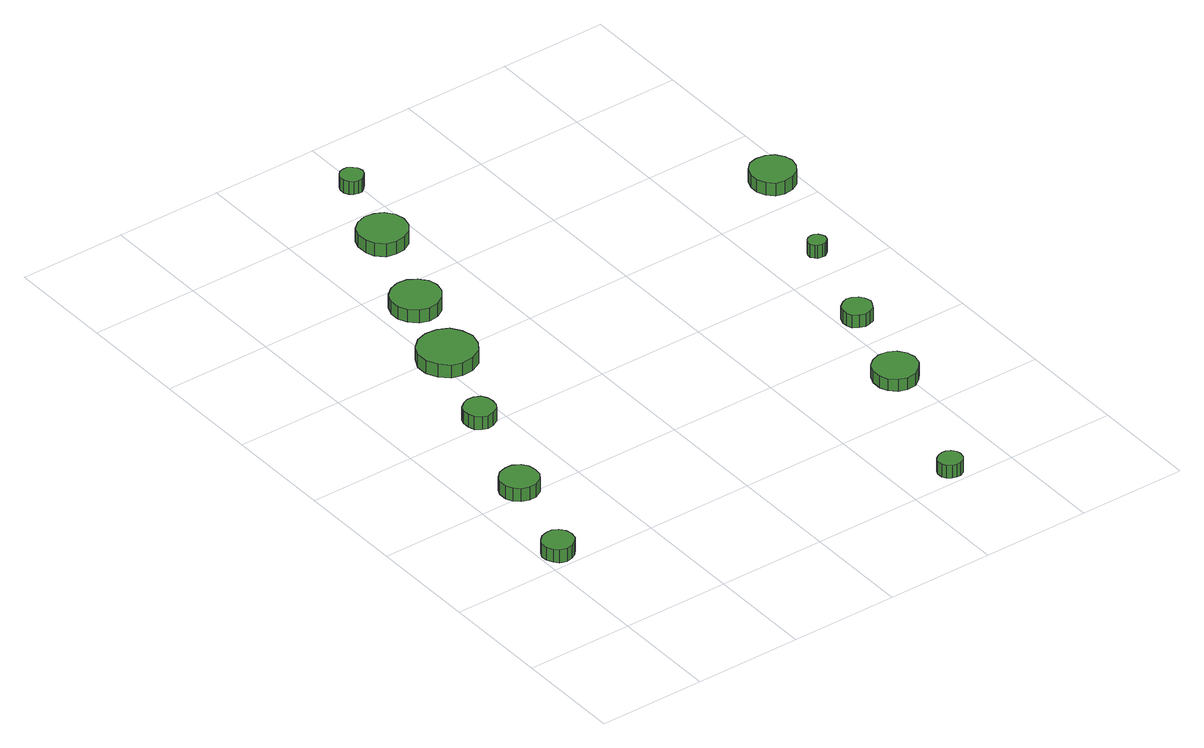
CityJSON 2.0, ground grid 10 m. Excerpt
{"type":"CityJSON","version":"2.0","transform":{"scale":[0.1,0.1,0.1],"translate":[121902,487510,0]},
"CityObjects":{
"tree1":{"type":"SolitaryVegetationObject","attributes":{"function":"something"},"geometry":[{"type":"MultiSurface","lod":"1","boundaries":[[[0,1,2,3,4,5,6,7,8,9,10,11,12,13,14]],[[15,16,17,18,19,20,21,22,23,24,25,26,27,28,29]],[[0,29,28,1]],[[1,28,27,2]],[[2,27,26,3]],[[3,26,25,4]],[[4,25,24,5]],[[5,24,23,6]],[[6,23,22,7]],[[7,22,21,8]],[[8,21,20,9]],[[9,20,19,10]],[[10,19,18,11]],[[11,18,17,12]],[[12,17,16,13]],[[13,16,15,14]],[[14,15,29,0]]]}]},
"tree2":{"type":"SolitaryVegetationObject","attributes":{"function":"something"},"geometry":[{"type":"MultiSurface","lod":"1","boundaries":[[[30,31,32,33,34,35,36,37,38,39,40,41,42,43,44]],[[45,46,47,48,49,50,51,52,53,54,55,56,57,58,59]],[[30,59,58,31]],[[31,58,57,32]],[[32,57,56,33]],[[33,56,55,34]],[[34,55,54,35]],[[35,54,53,36]],[[36,53,52,37]],[[37,52,51,38]],[[38,51,50,39]],[[39,50,49,40]],[[40,49,48,41]],[[41,48,47,42]],[[42,47,46,43]],[[43,46,45,44]],[[44,45,59,30]]]}]},
"tree3":{"type":"SolitaryVegetationObject","attributes":{"function":"something"},"geometry":[{"type":"MultiSurface","lod":"1","boundaries":[[[60,61,62,63,64,65,66,67,68,69,70,71,72,73,74]],[[75,76,77,78,79,80,81,82,83,84,85,86,87,88,89]],[[60,89,88,61]],[[61,88,87,62]],[[62,87,86,63]],[[63,86,85,64]],[[64,85,84,65]],[[65,84,83,66]],[[66,83,82,67]],[[67,82,81,68]],[[68,81,80,69]],[[69,80,79,70]],[[70,79,78,71]],[[71,78,77,72]],[[72,77,76,73]],[[73,76,75,74]],[[74,75,89,60]]]}]},
"tree4":{"type":"SolitaryVegetationObject","attributes":{"function":"something"},"geometry":[{"type":"MultiSurface","lod":"1","boundaries":[[[90,91,92,93,94,95,96,97,98,99,100,101,102,103,104]],[[105,106,107,108,109,110,111,112,113,114,115,116,117,118,119]],[[90,119,118,91]],[[91,118,117,92]],[[92,117,116,93]],[[93,116,115,94]],[[94,115,114,95]],[[95,114,113,96]],[[96,113,112,97]],[[97,112,111,98]],[[98,111,110,99]],[[99,110,109,100]],[[100,109,108,101]],[[101,108,107,102]],[[102,107,106,103]],[[103,106,105,104]],[[104,105,119,90]]]}]},
"tree5":{"type":"SolitaryVegetationObject","attributes":{"function":"something"},"geometry":[{"type":"MultiSurface","lod":"1","boundaries":[[[120,121,122,123,124,125,126,127,128,129,130,131,132,133,134]],[[135,136,137,138,139,140,141,142,143,144,145,146,147,148,149]],[[120,149,148,121]],[[121,148,147,122]],[[122,147,146,123]],[[123,146,145,124]],[[124,145,144,125]],[[125,144,143,126]],[[126,143,142,127]],[[127,142,141,128]],[[128,141,140,129]],[[129,140,139,130]],[[130,139,138,131]],[[131,138,137,132]],[[132,137,136,133]],[[133,136,135,134]],[[134,135,149,120]]]}]},
"tree6":{"type":"SolitaryVegetationObject","attributes":{"function":"something"},"geometry":[{"type":"MultiSurface","lod":"1","boundaries":[[[150,151,152,153,154,155,156,157,158,159,160,161,162,163,164]],[[165,166,167,168,169,170,171,172,173,174,175,176,177,178,179]],[[150,179,178,151]],[[151,178,177,152]],[[152,177,176,153]],[[153,176,175,154]],[[154,175,174,155]],[[155,174,173,156]],[[156,173,172,157]],[[157,172,171,158]],[[158,171,170,159]],[[159,170,169,160]],[[160,169,168,161]],[[161,168,167,162]],[[162,167,166,163]],[[163,166,165,164]],[[164,165,179,150]]]}]},
"tree7":{"type":"SolitaryVegetationObject","attributes":{"function":"something"},"geometry":[{"type":"MultiSurface","lod":"1","boundaries":[[[180,181,182,183,184,185,186,187,188,189,190,191,192,193,194]],[[195,196,197,198,199,200,201,202,203,204,205,206,207,208,209]],[[180,209,208,181]],[[181,208,207,182]],[[182,207,206,183]],[[183,206,205,184]],[[184,205,204,185]],[[185,204,203,186]],[[186,203,202,187]],[[187,202,201,188]],[[188,201,200,189]],[[189,200,199,190]],[[190,199,198,191]],[[191,198,197,192]],[[192,197,196,193]],[[193,196,195,194]],[[194,195,209,180]]]}]},
"tree8":{"type":"SolitaryVegetationObject","attributes":{"function":"something"},"geometry":[{"type":"MultiSurface","lod":"1","boundaries":[[[210,211,212,213,214,215,216,217,218,219,220,221,222,223,224]],[[225,226,227,228,229,230,231,232,233,234,235,236,237,238,239]],[[210,239,238,211]],[[211,238,237,212]],[[212,237,236,213]],[[213,236,235,214]],[[214,235,234,215]],[[215,234,233,216]],[[216,233,232,217]],[[217,232,231,218]],[[218,231,230,219]],[[219,230,229,220]],[[220,229,228,221]],[[221,228,227,222]],[[222,227,226,223]],[[223,226,225,224]],[[224,225,239,210]]]}]},
"tree9":{"type":"SolitaryVegetationObject","attributes":{"function":"something"},"geometry":[{"type":"MultiSurface","lod":"1","boundaries":[[[240,241,242,243,244,245,246,247,248,249,250,251,252,253,254]],[[255,256,257,258,259,260,261,262,263,264,265,266,267,268,269]],[[240,269,268,241]],[[241,268,267,242]],[[242,267,266,243]],[[243,266,265,244]],[[244,265,264,245]],[[245,264,263,246]],[[246,263,262,247]],[[247,262,261,248]],[[248,261,260,249]],[[249,260,259,250]],[[250,259,258,251]],[[251,258,257,252]],[[252,257,256,253]],[[253,256,255,254]],[[254,255,269,240]]]}]},
"tree10":{"type":"SolitaryVegetationObject","attributes":{"function":"something"},"geometry":[{"type":"MultiSurface","lod":"1","boundaries":[[[270,271,272,273,274,275,276,277,278,279,280,281,282,283,284]],[[285,286,287,288,289,290,291,292,293,294,295,296,297,298,299]],[[270,299,298,271]],[[271,298,297,272]],[[272,297,296,273]],[[273,296,295,274]],[[274,295,294,275]],[[275,294,293,276]],[[276,293,292,277]],[[277,292,291,278]],[[278,291,290,279]],[[279,290,289,280]],[[280,289,288,281]],[[281,288,287,282]],[[282,287,286,283]],[[283,286,285,284]],[[284,285,299,270]]]}]},
"tree11":{"type":"SolitaryVegetationObject","attributes":{"function":"something"},"geometry":[{"type":"MultiSurface","lod":"1","boundaries":[[[300,301,302,303,304,305,306,307,308,309,310,311,312,313,314]],[[315,316,317,318,319,320,321,322,323,324,325,326,327,328,329]],[[300,329,328,301]],[[301,328,327,302]],[[302,327,326,303]],[[303,326,325,304]],[[304,325,324,305]],[[305,324,323,306]],[[306,323,322,307]],[[307,322,321,308]],[[308,321,320,309]],[[309,320,319,310]],[[310,319,318,311]],[[311,318,317,312]],[[312,317,316,313]],[[313,316,315,314]],[[314,315,329,300]]]}]},
"tree12":{"type":"SolitaryVegetationObject","attributes":{"function":"something"},"geometry":[{"type":"MultiSurface","lod":"1","boundaries":[[[330,331,332,333,334,335,336,337,338,339,340,341,342,343,344]],[[345,346,347,348,349,350,351,352,353,354,355,356,357,358,359]],[[330,359,358,331]],[[331,358,357,332]],[[332,357,356,333]],[[333,356,355,334]],[[334,355,354,335]],[[335,354,353,336]],[[336,353,352,337]],[[337,352,351,338]],[[338,351,350,339]],[[339,350,349,340]],[[340,349,348,341]],[[341,348,347,342]],[[342,347,346,343]],[[343,346,345,344]],[[344,345,359,330]]]}]}
},
"vertices":[
[31,118,16],[30,124,16],[26,129,16],[21,132,16],[15,132,16],[9,130,16],[5,126,16],[2,121,16],[2,115,16],[5,109,16],[9,105,16],[15,103,16],[21,104,16],[26,107,16],[30,112,16],[30,112,3],[26,107,3],[21,104,3],[15,103,3],[9,105,3],[5,109,3],[2,115,3],[2,121,3],[5,126,3],[9,130,3],[15,132,3],[21,132,3],[26,129,3],[30,124,3],[31,118,3],
[62,209,16],[61,216,16],[57,222,16],[50,226,16],[43,226,16],[36,224,16],[31,219,16],[28,213,16],[28,205,16],[31,199,16],[36,194,16],[43,192,16],[50,192,16],[57,196,16],[61,202,16],[61,202,3],[57,196,3],[50,192,3],[43,192,3],[36,194,3],[31,199,3],[28,205,3],[28,213,3],[31,219,3],[36,224,3],[43,226,3],[50,226,3],[57,222,3],[61,216,3],[62,209,3],
[93,309,16],[92,315,16],[89,320,16],[83,323,16],[77,323,16],[72,321,16],[67,317,16],[65,312,16],[65,306,16],[67,300,16],[72,296,16],[77,294,16],[83,295,16],[89,298,16],[92,303,16],[92,303,3],[89,298,3],[83,295,3],[77,294,3],[72,296,3],[67,300,3],[65,306,3],[65,312,3],[67,317,3],[72,321,3],[77,323,3],[83,323,3],[89,320,3],[92,315,3],[93,309,3],
[135,392,17],[132,403,17],[126,412,17],[116,417,17],[105,418,17],[95,415,17],[87,408,17],[82,398,17],[82,387,17],[87,377,17],[95,369,17],[105,366,17],[116,367,17],[126,372,17],[132,381,17],[132,381,4],[126,372,4],[116,367,4],[105,366,4],[95,369,4],[87,377,4],[82,387,4],[82,398,4],[87,408,4],[95,415,4],[105,418,4],[116,417,4],[126,412,4],[132,403,4],[135,392,4],
[156,469,16],[154,478,16],[148,485,16],[140,490,16],[131,491,16],[122,488,16],[115,482,16],[111,473,16],[111,464,16],[115,456,16],[122,449,16],[131,446,16],[140,447,16],[148,452,16],[154,460,16],[154,460,3],[148,452,3],[140,447,3],[131,446,3],[122,449,3],[115,456,3],[111,464,3],[111,473,3],[115,482,3],[122,488,3],[131,491,3],[140,490,3],[148,485,3],[154,478,3],[156,469,3],
[191,561,16],[189,570,16],[183,578,16],[175,582,16],[166,583,16],[157,580,16],[150,574,16],[147,566,16],[147,556,16],[150,548,16],[157,541,16],[166,539,16],[175,540,16],[183,544,16],[189,552,16],[189,552,3],[183,544,3],[175,540,3],[166,539,3],[157,541,3],[150,548,3],[147,556,3],[147,566,3],[150,574,3],[157,580,3],[166,583,3],[175,582,3],[183,578,3],[189,570,3],[191,561,3],
[359,16,15],[358,20,15],[355,24,15],[351,26,15],[347,26,15],[343,25,15],[339,22,15],[337,18,15],[337,13,15],[339,9,15],[343,6,15],[347,5,15],[351,5,15],[355,7,15],[358,11,15],[358,11,2],[355,7,2],[351,5,2],[347,5,2],[343,6,2],[339,9,2],[337,13,2],[337,18,2],[339,22,2],[343,25,2],[347,26,2],[351,26,2],[355,24,2],[358,20,2],[359,16,2],
[205,637,16],[204,642,16],[201,645,16],[197,648,16],[193,648,16],[189,647,16],[186,644,16],[184,640,16],[184,635,16],[186,631,16],[189,628,16],[193,627,16],[197,627,16],[201,630,16],[204,633,16],[204,633,3],[201,630,3],[197,627,3],[193,627,3],[189,628,3],[186,631,3],[184,635,3],[184,640,3],[186,644,3],[189,647,3],[193,648,3],[197,648,3],[201,645,3],[204,642,3],[205,637,3],
[411,148,16],[409,156,16],[404,163,16],[397,167,16],[388,168,16],[380,165,16],[374,160,16],[371,152,16],[371,143,16],[374,136,16],[380,130,16],[388,127,16],[397,128,16],[404,133,16],[409,139,16],[409,139,4],[404,133,4],[397,128,4],[388,127,4],[380,130,4],[374,136,4],[371,143,4],[371,152,4],[374,160,4],[380,165,4],[388,168,4],[397,167,4],[404,163,4],[409,156,4],[411,148,4],
[430,234,16],[428,240,16],[425,244,16],[420,247,16],[415,248,16],[410,246,16],[405,242,16],[403,237,16],[403,232,16],[405,226,16],[410,223,16],[415,221,16],[420,222,16],[425,224,16],[428,229,16],[428,229,3],[425,224,3],[420,222,3],[415,221,3],[410,223,3],[405,226,3],[403,232,3],[403,237,3],[405,242,3],[410,246,3],[415,248,3],[420,247,3],[425,244,3],[428,240,3],[430,234,3],
[456,331,15],[455,334,15],[453,337,15],[450,339,15],[447,339,15],[443,338,15],[441,336,15],[439,333,15],[439,329,15],[441,326,15],[443,324,15],[447,323,15],[450,323,15],[453,325,15],[455,327,15],[455,327,2],[453,325,2],[450,323,2],[447,323,2],[443,324,2],[441,326,2],[439,329,2],[439,333,2],[441,336,2],[443,338,2],[447,339,2],[450,339,2],[453,337,2],[455,334,2],[456,331,2],
[498,432,17],[496,440,17],[491,447,17],[484,451,17],[475,452,17],[467,450,17],[461,444,17],[458,436,17],[458,428,17],[461,420,17],[467,414,17],[475,412,17],[484,413,17],[491,417,17],[496,424,17],[496,424,4],[491,417,4],[484,413,4],[475,412,4],[467,414,4],[461,420,4],[458,428,4],[458,436,4],[461,444,4],[467,450,4],[475,452,4],[484,451,4],[491,447,4],[496,440,4],[498,432,4]
]}
